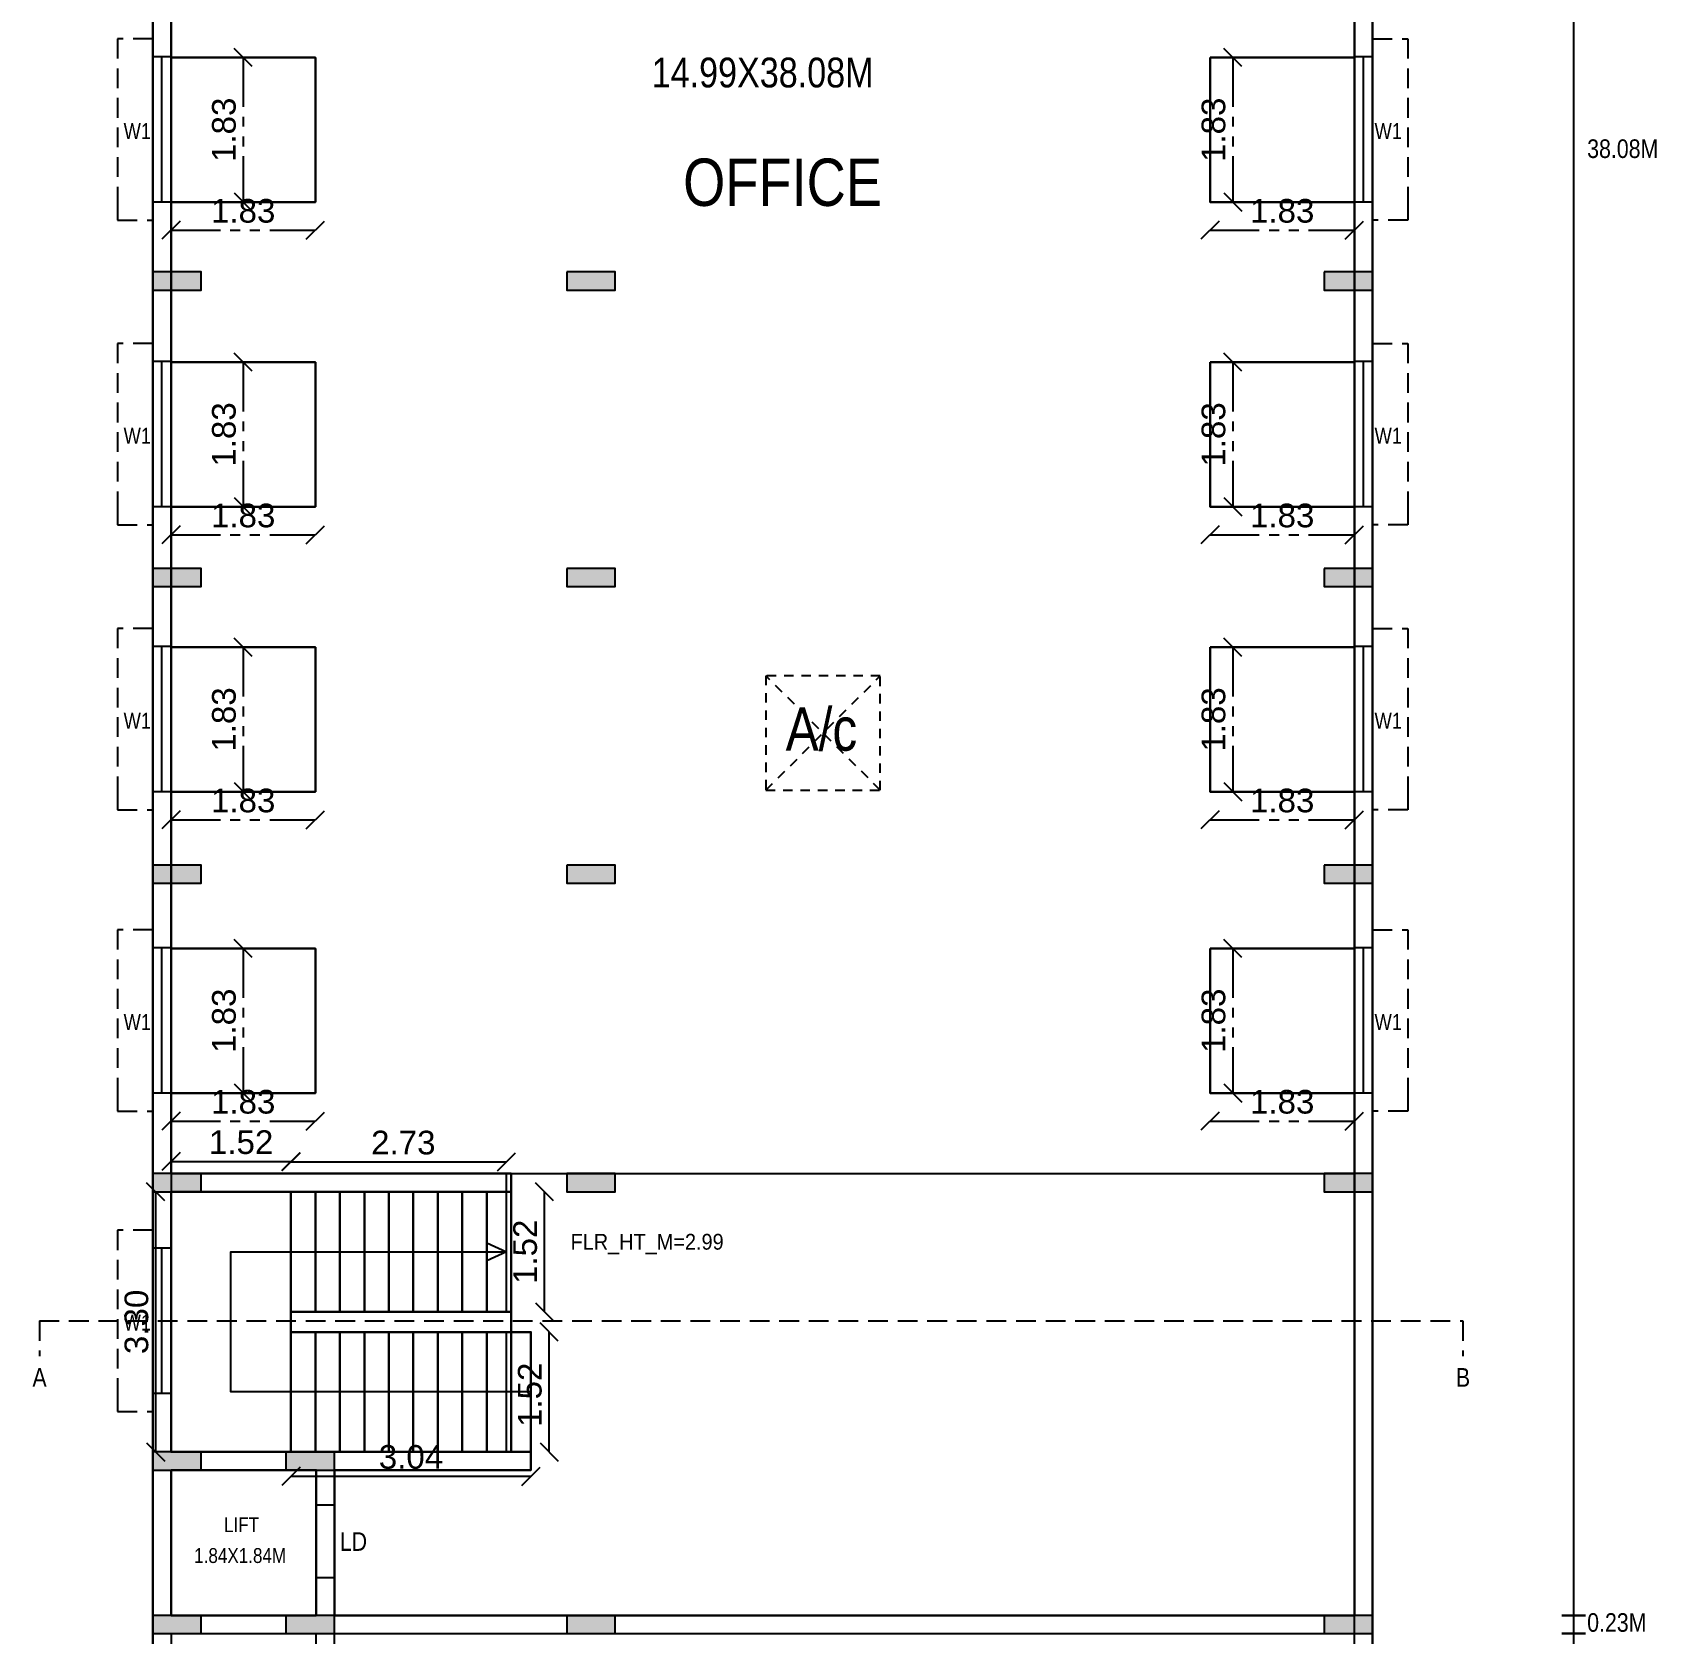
# Model space of a CAD drawing. Header units: metres. Extents: x 0 to 246, y -13 to 116.
# Drawn here: x 65.65 to 86.23, y 50.86 to 71.14 of the extents above; entities that cross this region are included whole.
import ezdxf

# ---------------------------------------------------------------- set-up
doc = ezdxf.new("R2010")
doc.units = ezdxf.units.M
doc.header["$MEASUREMENT"] = 0
for name, pattern in [('ACAD_ISO02W100', [15, 12, -3]), ('HIDDEN', [0.375, 0.25, -0.125]), ('HIDDENX2', [0.75, 0.5, -0.25]), ('PHANTOM2', [1.25, 0.625, -0.125, 0.125, -0.125, 0.125, -0.125])]:
    doc.linetypes.add(name, pattern=pattern)
for name, color, linetype in [('A-Glaz', 92, 'Continuous'), ('BLK_1_FLR_1_CARPET_AREA', 10, 'Continuous'), ('wall', 2, 'Continuous'), ('win', 5, 'Continuous')]:
    doc.layers.add(name, color=color, linetype=linetype)
for name, color, linetype, lineweight in [('BLK_1_FLR_1_BLT_UP_AREA', 4, 'Continuous', 30), ('BLK_1_FLR_1_DA_LIFT_1', 4, 'Continuous', 30), ('BLK_1_FLR_1_ROOM_1_LIGHT_VENTILATION_1', 7, 'Continuous', 30), ('BLK_1_FLR_1_STAIR_1', 4, 'Continuous', 30), ('BLK_1_FLR_1_STAIR_1_FLIGHT_1', 4, 'Continuous', 30), ('BLK_1_FLR_1_STAIR_1_FLIGHT_2', 4, 'Continuous', 30), ('BLK_1_FLR_1_STAIR_1_LANDING_1', 4, 'Continuous', 30), ('text', 7, 'Continuous', 25)]:
    doc.layers.add(name, color=color, linetype=linetype, lineweight=lineweight)
doc.styles.add('ARIAL', font='arial.ttf')
doc.styles.add('ATT', font='swissck.ttf', dxfattribs={"height": 12})
doc.styles.add('STYLE1', font='swissck.ttf', dxfattribs={"width": 1.1, "height": 0.45})
doc.styles.add('STYLE3', font='swissck.ttf', dxfattribs={"height": 0.5})
doc.dimstyles.new('OPEN SPACE', dxfattribs={"dimtxt": 0.3, "dimasz": 0.23, "dimexe": 0.1875, "dimexo": 0.0625, "dimgap": 0.09, "dimtad": 3, "dimzin": 0, "dimdsep": 46, "dimtxsty": 'ARIAL', "dimblk": 'OBLIQUE', "dimcen": 0.09, "dimse1": 1, "dimse2": 1, "dimclrd": 6, "dimclre": 6, "dimclrt": 7, "dimadec": 0, "dimazin": 0, "dimtfac": 0.5, "dimtix": 1, "dimtmove": 0, "dimatfit": 3, "dimfxl": 0, "dimtolj": 1, "dimtzin": 0, "dimarcsym": 0})

# ---------------------------------------------------------------- blocks, each defined once
blk = doc.blocks.new('_Oblique')
at = {"color": 0, "linetype": 'ByBlock', "lineweight": -2}
blk.add_line((-0.5, -0.5), (0.5, 0.5), dxfattribs=at)
blk = doc.blocks.new('*D185')
at = {"layer": 'BLK_1_FLR_1_STAIR_1_FLIGHT_2', "color": 1, "lineweight": -2}
blk.add_line((68.929, 56.834), (71.659, 56.834), dxfattribs=at)
at = {"layer": 'DEFPOINTS', "color": 0}
for p in [(71.659, 56.834), (68.929, 56.455), (71.659, 56.455)]:
    blk.add_point(p, dxfattribs=at)
at = {"layer": 'BLK_1_FLR_1_STAIR_1_FLIGHT_2', "color": 1, "lineweight": -2, "xscale": 0.23, "yscale": 0.23, "zscale": 0.23, "rotation": 180}
blk.add_blockref('_Oblique', (68.929, 56.834), dxfattribs=at)
at = {"layer": 'BLK_1_FLR_1_STAIR_1_FLIGHT_2', "color": 1, "lineweight": -2, "xscale": 0.23, "yscale": 0.23, "zscale": 0.23}
blk.add_blockref('_Oblique', (71.659, 56.834), dxfattribs=at)
at = {"layer": 'BLK_1_FLR_1_STAIR_1_FLIGHT_2', "color": 1, "insert": (70.352, 57.077), "char_height": 0.3, "attachment_point": 5, "style": 'ARIAL'}
blk.add_mtext('\\A1;2.73', dxfattribs=at)
blk = doc.blocks.new('*D186')
at = {"layer": 'BLK_1_FLR_1_STAIR_1_FLIGHT_1', "color": 2, "lineweight": -2}
blk.add_line((72.199, 53.159), (72.199, 54.679), dxfattribs=at)
at = {"layer": 'DEFPOINTS', "color": 0}
for p in [(71.969, 54.679), (72.199, 54.679), (71.969, 53.159)]:
    blk.add_point(p, dxfattribs=at)
at = {"layer": 'BLK_1_FLR_1_STAIR_1_FLIGHT_1', "color": 2, "lineweight": -2, "xscale": 0.23, "yscale": 0.23, "zscale": 0.23}
for p, rotation in [((72.199, 54.679), 90), ((72.199, 53.159), 270)]:
    blk.add_blockref('_Oblique', p, dxfattribs=dict(at, rotation=rotation))
at = {"layer": 'BLK_1_FLR_1_STAIR_1_FLIGHT_1', "color": 2, "insert": (71.956, 53.883), "char_height": 0.3, "attachment_point": 5, "rotation": 90, "style": 'ARIAL'}
blk.add_mtext('\\A1;1.52', dxfattribs=at)
blk = doc.blocks.new('*D187')
at = {"layer": 'BLK_1_FLR_1_STAIR_1_FLIGHT_1', "color": 1, "lineweight": -2}
blk.add_line((71.969, 52.85), (68.929, 52.85), dxfattribs=at)
at = {"layer": 'DEFPOINTS', "color": 0}
for p in [(71.969, 53.159), (68.929, 53.079), (68.929, 52.85)]:
    blk.add_point(p, dxfattribs=at)
at = {"layer": 'BLK_1_FLR_1_STAIR_1_FLIGHT_1', "color": 1, "lineweight": -2, "xscale": 0.23, "yscale": 0.23, "zscale": 0.23, "rotation": 180}
blk.add_blockref('_Oblique', (68.929, 52.85), dxfattribs=at)
at = {"layer": 'BLK_1_FLR_1_STAIR_1_FLIGHT_1', "color": 1, "lineweight": -2, "xscale": 0.23, "yscale": 0.23, "zscale": 0.23}
blk.add_blockref('_Oblique', (71.969, 52.85), dxfattribs=at)
at = {"layer": 'BLK_1_FLR_1_STAIR_1_FLIGHT_1', "color": 1, "insert": (70.449, 53.094), "char_height": 0.3, "attachment_point": 5, "style": 'ARIAL'}
blk.add_mtext('\\A1;3.04', dxfattribs=at)
blk = doc.blocks.new('*D188')
at = {"layer": 'BLK_1_FLR_1_STAIR_1_LANDING_1', "color": 1, "lineweight": -2}
blk.add_line((67.215, 53.159), (67.215, 56.455), dxfattribs=at)
at = {"layer": 'DEFPOINTS', "color": 0}
for p in [(67.215, 56.455), (67.409, 56.455), (67.409, 53.159)]:
    blk.add_point(p, dxfattribs=at)
at = {"layer": 'BLK_1_FLR_1_STAIR_1_LANDING_1', "color": 1, "lineweight": -2, "xscale": 0.23, "yscale": 0.23, "zscale": 0.23}
for p, rotation in [((67.215, 56.455), 90), ((67.215, 53.159), 270)]:
    blk.add_blockref('_Oblique', p, dxfattribs=dict(at, rotation=rotation))
at = {"layer": 'BLK_1_FLR_1_STAIR_1_LANDING_1', "color": 1, "insert": (66.972, 54.807), "char_height": 0.3, "attachment_point": 5, "rotation": 90, "style": 'ARIAL'}
blk.add_mtext('\\A1;3.30', dxfattribs=at)
blk = doc.blocks.new('*D189')
at = {"layer": 'BLK_1_FLR_1_STAIR_1_LANDING_1', "color": 2, "lineweight": -2}
blk.add_line((67.409, 56.839), (68.929, 56.839), dxfattribs=at)
at = {"layer": 'DEFPOINTS', "color": 0}
for p in [(68.929, 56.839), (67.409, 56.455), (68.929, 56.455)]:
    blk.add_point(p, dxfattribs=at)
at = {"layer": 'BLK_1_FLR_1_STAIR_1_LANDING_1', "color": 2, "lineweight": -2, "xscale": 0.23, "yscale": 0.23, "zscale": 0.23, "rotation": 180}
blk.add_blockref('_Oblique', (67.409, 56.839), dxfattribs=at)
at = {"layer": 'BLK_1_FLR_1_STAIR_1_LANDING_1', "color": 2, "lineweight": -2, "xscale": 0.23, "yscale": 0.23, "zscale": 0.23}
blk.add_blockref('_Oblique', (68.929, 56.839), dxfattribs=at)
at = {"layer": 'BLK_1_FLR_1_STAIR_1_LANDING_1', "color": 2, "insert": (68.297, 57.082), "char_height": 0.3, "attachment_point": 5, "style": 'ARIAL'}
blk.add_mtext('\\A1;1.52', dxfattribs=at)
blk = doc.blocks.new('*D190')
at = {"layer": 'BLK_1_FLR_1_STAIR_1_FLIGHT_2', "color": 2, "lineweight": -2}
blk.add_line((72.14, 54.935), (72.14, 56.455), dxfattribs=at)
at = {"layer": 'DEFPOINTS', "color": 0}
for p in [(71.659, 56.455), (72.14, 56.455), (71.659, 54.935)]:
    blk.add_point(p, dxfattribs=at)
at = {"layer": 'BLK_1_FLR_1_STAIR_1_FLIGHT_2', "color": 2, "lineweight": -2, "xscale": 0.23, "yscale": 0.23, "zscale": 0.23}
for p, rotation in [((72.14, 56.455), 90), ((72.14, 54.935), 270)]:
    blk.add_blockref('_Oblique', p, dxfattribs=dict(at, rotation=rotation))
at = {"layer": 'BLK_1_FLR_1_STAIR_1_FLIGHT_2', "color": 2, "insert": (71.897, 55.695), "char_height": 0.3, "attachment_point": 5, "rotation": 90, "style": 'ARIAL'}
blk.add_mtext('\\A1;1.52', dxfattribs=at)
blk = doc.blocks.new('*D197')
at = {"layer": 'BLK_1_FLR_1_ROOM_1_LIGHT_VENTILATION_1', "color": 7, "linetype": 'PHANTOM2', "lineweight": -2}
blk.add_line((80.862, 70.825), (80.862, 68.995), dxfattribs=at)
at = {"layer": 'DEFPOINTS', "color": 0}
for p in [(80.723, 70.825), (80.723, 68.995), (80.862, 68.995)]:
    blk.add_point(p, dxfattribs=at)
at = {"layer": 'BLK_1_FLR_1_ROOM_1_LIGHT_VENTILATION_1', "color": 7, "lineweight": -2, "xscale": 0.23, "yscale": 0.23, "zscale": 0.23}
for p, rotation in [((80.862, 70.825), 90), ((80.862, 68.995), 270)]:
    blk.add_blockref('_Oblique', p, dxfattribs=dict(at, rotation=rotation))
at = {"layer": 'BLK_1_FLR_1_ROOM_1_LIGHT_VENTILATION_1', "color": 7, "lineweight": 30, "insert": (80.618, 69.91), "char_height": 0.3, "attachment_point": 5, "rotation": 90, "style": 'ARIAL'}
blk.add_mtext('\\A1;1.83', dxfattribs=at)
blk = doc.blocks.new('*D247')
at = {"layer": 'BLK_1_FLR_1_ROOM_1_LIGHT_VENTILATION_1', "color": 7, "linetype": 'PHANTOM2', "lineweight": -2}
blk.add_line((80.572, 68.639), (82.401, 68.639), dxfattribs=at)
at = {"layer": 'DEFPOINTS', "color": 0}
for p in [(80.572, 68.995), (82.401, 68.995), (82.401, 68.639)]:
    blk.add_point(p, dxfattribs=at)
at = {"layer": 'BLK_1_FLR_1_ROOM_1_LIGHT_VENTILATION_1', "color": 7, "lineweight": -2, "xscale": 0.23, "yscale": 0.23, "zscale": 0.23, "rotation": 180}
blk.add_blockref('_Oblique', (80.572, 68.639), dxfattribs=at)
at = {"layer": 'BLK_1_FLR_1_ROOM_1_LIGHT_VENTILATION_1', "color": 7, "lineweight": -2, "xscale": 0.23, "yscale": 0.23, "zscale": 0.23}
blk.add_blockref('_Oblique', (82.401, 68.639), dxfattribs=at)
at = {"layer": 'BLK_1_FLR_1_ROOM_1_LIGHT_VENTILATION_1', "color": 7, "lineweight": 30, "insert": (81.487, 68.882), "char_height": 0.3, "attachment_point": 5, "style": 'ARIAL'}
blk.add_mtext('\\A1;1.83', dxfattribs=at)
blk = doc.blocks.new('*D198')
at = {"layer": 'BLK_1_FLR_1_ROOM_1_LIGHT_VENTILATION_1', "color": 7, "linetype": 'PHANTOM2', "lineweight": -2}
blk.add_line((80.862, 66.965), (80.862, 65.135), dxfattribs=at)
at = {"layer": 'DEFPOINTS', "color": 0}
for p in [(80.723, 66.965), (80.723, 65.135), (80.862, 65.135)]:
    blk.add_point(p, dxfattribs=at)
at = {"layer": 'BLK_1_FLR_1_ROOM_1_LIGHT_VENTILATION_1', "color": 7, "lineweight": -2, "xscale": 0.23, "yscale": 0.23, "zscale": 0.23}
for p, rotation in [((80.862, 66.965), 90), ((80.862, 65.135), 270)]:
    blk.add_blockref('_Oblique', p, dxfattribs=dict(at, rotation=rotation))
at = {"layer": 'BLK_1_FLR_1_ROOM_1_LIGHT_VENTILATION_1', "color": 7, "lineweight": 30, "insert": (80.618, 66.05), "char_height": 0.3, "attachment_point": 5, "rotation": 90, "style": 'ARIAL'}
blk.add_mtext('\\A1;1.83', dxfattribs=at)
blk = doc.blocks.new('*D248')
at = {"layer": 'BLK_1_FLR_1_ROOM_1_LIGHT_VENTILATION_1', "color": 7, "linetype": 'PHANTOM2', "lineweight": -2}
blk.add_line((80.572, 64.779), (82.401, 64.779), dxfattribs=at)
at = {"layer": 'DEFPOINTS', "color": 0}
for p in [(80.572, 65.135), (82.401, 65.135), (82.401, 64.779)]:
    blk.add_point(p, dxfattribs=at)
at = {"layer": 'BLK_1_FLR_1_ROOM_1_LIGHT_VENTILATION_1', "color": 7, "lineweight": -2, "xscale": 0.23, "yscale": 0.23, "zscale": 0.23, "rotation": 180}
blk.add_blockref('_Oblique', (80.572, 64.779), dxfattribs=at)
at = {"layer": 'BLK_1_FLR_1_ROOM_1_LIGHT_VENTILATION_1', "color": 7, "lineweight": -2, "xscale": 0.23, "yscale": 0.23, "zscale": 0.23}
blk.add_blockref('_Oblique', (82.401, 64.779), dxfattribs=at)
at = {"layer": 'BLK_1_FLR_1_ROOM_1_LIGHT_VENTILATION_1', "color": 7, "lineweight": 30, "insert": (81.487, 65.022), "char_height": 0.3, "attachment_point": 5, "style": 'ARIAL'}
blk.add_mtext('\\A1;1.83', dxfattribs=at)
blk = doc.blocks.new('*D199')
at = {"layer": 'BLK_1_FLR_1_ROOM_1_LIGHT_VENTILATION_1', "color": 7, "linetype": 'PHANTOM2', "lineweight": -2}
blk.add_line((80.862, 63.354), (80.862, 61.524), dxfattribs=at)
at = {"layer": 'DEFPOINTS', "color": 0}
for p in [(80.723, 63.354), (80.723, 61.524), (80.862, 61.524)]:
    blk.add_point(p, dxfattribs=at)
at = {"layer": 'BLK_1_FLR_1_ROOM_1_LIGHT_VENTILATION_1', "color": 7, "lineweight": -2, "xscale": 0.23, "yscale": 0.23, "zscale": 0.23}
for p, rotation in [((80.862, 63.354), 90), ((80.862, 61.524), 270)]:
    blk.add_blockref('_Oblique', p, dxfattribs=dict(at, rotation=rotation))
at = {"layer": 'BLK_1_FLR_1_ROOM_1_LIGHT_VENTILATION_1', "color": 7, "lineweight": 30, "insert": (80.618, 62.439), "char_height": 0.3, "attachment_point": 5, "rotation": 90, "style": 'ARIAL'}
blk.add_mtext('\\A1;1.83', dxfattribs=at)
blk = doc.blocks.new('*D249')
at = {"layer": 'BLK_1_FLR_1_ROOM_1_LIGHT_VENTILATION_1', "color": 7, "linetype": 'PHANTOM2', "lineweight": -2}
blk.add_line((80.572, 61.168), (82.401, 61.168), dxfattribs=at)
at = {"layer": 'DEFPOINTS', "color": 0}
for p in [(80.572, 61.524), (82.401, 61.524), (82.401, 61.168)]:
    blk.add_point(p, dxfattribs=at)
at = {"layer": 'BLK_1_FLR_1_ROOM_1_LIGHT_VENTILATION_1', "color": 7, "lineweight": -2, "xscale": 0.23, "yscale": 0.23, "zscale": 0.23, "rotation": 180}
blk.add_blockref('_Oblique', (80.572, 61.168), dxfattribs=at)
at = {"layer": 'BLK_1_FLR_1_ROOM_1_LIGHT_VENTILATION_1', "color": 7, "lineweight": -2, "xscale": 0.23, "yscale": 0.23, "zscale": 0.23}
blk.add_blockref('_Oblique', (82.401, 61.168), dxfattribs=at)
at = {"layer": 'BLK_1_FLR_1_ROOM_1_LIGHT_VENTILATION_1', "color": 7, "lineweight": 30, "insert": (81.487, 61.411), "char_height": 0.3, "attachment_point": 5, "style": 'ARIAL'}
blk.add_mtext('\\A1;1.83', dxfattribs=at)
blk = doc.blocks.new('*D200')
at = {"layer": 'BLK_1_FLR_1_ROOM_1_LIGHT_VENTILATION_1', "color": 7, "linetype": 'PHANTOM2', "lineweight": -2}
blk.add_line((80.862, 59.537), (80.862, 57.707), dxfattribs=at)
at = {"layer": 'DEFPOINTS', "color": 0}
for p in [(80.723, 59.537), (80.723, 57.707), (80.862, 57.707)]:
    blk.add_point(p, dxfattribs=at)
at = {"layer": 'BLK_1_FLR_1_ROOM_1_LIGHT_VENTILATION_1', "color": 7, "lineweight": -2, "xscale": 0.23, "yscale": 0.23, "zscale": 0.23}
for p, rotation in [((80.862, 59.537), 90), ((80.862, 57.707), 270)]:
    blk.add_blockref('_Oblique', p, dxfattribs=dict(at, rotation=rotation))
at = {"layer": 'BLK_1_FLR_1_ROOM_1_LIGHT_VENTILATION_1', "color": 7, "lineweight": 30, "insert": (80.618, 58.622), "char_height": 0.3, "attachment_point": 5, "rotation": 90, "style": 'ARIAL'}
blk.add_mtext('\\A1;1.83', dxfattribs=at)
blk = doc.blocks.new('*D250')
at = {"layer": 'BLK_1_FLR_1_ROOM_1_LIGHT_VENTILATION_1', "color": 7, "linetype": 'PHANTOM2', "lineweight": -2}
blk.add_line((80.572, 57.351), (82.401, 57.351), dxfattribs=at)
at = {"layer": 'DEFPOINTS', "color": 0}
for p in [(80.572, 57.707), (82.401, 57.707), (82.401, 57.351)]:
    blk.add_point(p, dxfattribs=at)
at = {"layer": 'BLK_1_FLR_1_ROOM_1_LIGHT_VENTILATION_1', "color": 7, "lineweight": -2, "xscale": 0.23, "yscale": 0.23, "zscale": 0.23, "rotation": 180}
blk.add_blockref('_Oblique', (80.572, 57.351), dxfattribs=at)
at = {"layer": 'BLK_1_FLR_1_ROOM_1_LIGHT_VENTILATION_1', "color": 7, "lineweight": -2, "xscale": 0.23, "yscale": 0.23, "zscale": 0.23}
blk.add_blockref('_Oblique', (82.401, 57.351), dxfattribs=at)
at = {"layer": 'BLK_1_FLR_1_ROOM_1_LIGHT_VENTILATION_1', "color": 7, "lineweight": 30, "insert": (81.487, 57.594), "char_height": 0.3, "attachment_point": 5, "style": 'ARIAL'}
blk.add_mtext('\\A1;1.83', dxfattribs=at)
blk = doc.blocks.new('*D206')
at = {"layer": 'BLK_1_FLR_1_ROOM_1_LIGHT_VENTILATION_1', "color": 7, "linetype": 'PHANTOM2', "lineweight": -2}
blk.add_line((68.323, 70.825), (68.323, 68.995), dxfattribs=at)
at = {"layer": 'DEFPOINTS', "color": 0}
for p in [(68.184, 70.825), (68.184, 68.995), (68.323, 68.995)]:
    blk.add_point(p, dxfattribs=at)
at = {"layer": 'BLK_1_FLR_1_ROOM_1_LIGHT_VENTILATION_1', "color": 7, "lineweight": -2, "xscale": 0.23, "yscale": 0.23, "zscale": 0.23}
for p, rotation in [((68.323, 70.825), 90), ((68.323, 68.995), 270)]:
    blk.add_blockref('_Oblique', p, dxfattribs=dict(at, rotation=rotation))
at = {"layer": 'BLK_1_FLR_1_ROOM_1_LIGHT_VENTILATION_1', "color": 7, "lineweight": 30, "insert": (68.08, 69.91), "char_height": 0.3, "attachment_point": 5, "rotation": 90, "style": 'ARIAL'}
blk.add_mtext('\\A1;1.83', dxfattribs=at)
blk = doc.blocks.new('*D256')
at = {"layer": 'BLK_1_FLR_1_ROOM_1_LIGHT_VENTILATION_1', "color": 7, "linetype": 'PHANTOM2', "lineweight": -2}
blk.add_line((67.409, 68.639), (69.237, 68.639), dxfattribs=at)
at = {"layer": 'DEFPOINTS', "color": 0}
for p in [(67.409, 68.995), (69.237, 68.995), (69.237, 68.639)]:
    blk.add_point(p, dxfattribs=at)
at = {"layer": 'BLK_1_FLR_1_ROOM_1_LIGHT_VENTILATION_1', "color": 7, "lineweight": -2, "xscale": 0.23, "yscale": 0.23, "zscale": 0.23, "rotation": 180}
blk.add_blockref('_Oblique', (67.409, 68.639), dxfattribs=at)
at = {"layer": 'BLK_1_FLR_1_ROOM_1_LIGHT_VENTILATION_1', "color": 7, "lineweight": -2, "xscale": 0.23, "yscale": 0.23, "zscale": 0.23}
blk.add_blockref('_Oblique', (69.237, 68.639), dxfattribs=at)
at = {"layer": 'BLK_1_FLR_1_ROOM_1_LIGHT_VENTILATION_1', "color": 7, "lineweight": 30, "insert": (68.323, 68.882), "char_height": 0.3, "attachment_point": 5, "style": 'ARIAL'}
blk.add_mtext('\\A1;1.83', dxfattribs=at)
blk = doc.blocks.new('*D140')
at = {"layer": 'BLK_1_FLR_1_ROOM_1_LIGHT_VENTILATION_1', "color": 7, "linetype": 'PHANTOM2', "lineweight": -2}
blk.add_line((68.323, 66.965), (68.323, 65.135), dxfattribs=at)
at = {"layer": 'DEFPOINTS', "color": 0}
for p in [(68.184, 66.965), (68.184, 65.135), (68.323, 65.135)]:
    blk.add_point(p, dxfattribs=at)
at = {"layer": 'BLK_1_FLR_1_ROOM_1_LIGHT_VENTILATION_1', "color": 7, "lineweight": -2, "xscale": 0.23, "yscale": 0.23, "zscale": 0.23}
for p, rotation in [((68.323, 66.965), 90), ((68.323, 65.135), 270)]:
    blk.add_blockref('_Oblique', p, dxfattribs=dict(at, rotation=rotation))
at = {"layer": 'BLK_1_FLR_1_ROOM_1_LIGHT_VENTILATION_1', "color": 7, "lineweight": 30, "insert": (68.08, 66.05), "char_height": 0.3, "attachment_point": 5, "rotation": 90, "style": 'ARIAL'}
blk.add_mtext('\\A1;1.83', dxfattribs=at)
blk = doc.blocks.new('*D207')
at = {"layer": 'BLK_1_FLR_1_ROOM_1_LIGHT_VENTILATION_1', "color": 7, "linetype": 'PHANTOM2', "lineweight": -2}
blk.add_line((67.409, 64.779), (69.237, 64.779), dxfattribs=at)
at = {"layer": 'DEFPOINTS', "color": 0}
for p in [(67.409, 65.135), (69.237, 65.135), (69.237, 64.779)]:
    blk.add_point(p, dxfattribs=at)
at = {"layer": 'BLK_1_FLR_1_ROOM_1_LIGHT_VENTILATION_1', "color": 7, "lineweight": -2, "xscale": 0.23, "yscale": 0.23, "zscale": 0.23, "rotation": 180}
blk.add_blockref('_Oblique', (67.409, 64.779), dxfattribs=at)
at = {"layer": 'BLK_1_FLR_1_ROOM_1_LIGHT_VENTILATION_1', "color": 7, "lineweight": -2, "xscale": 0.23, "yscale": 0.23, "zscale": 0.23}
blk.add_blockref('_Oblique', (69.237, 64.779), dxfattribs=at)
at = {"layer": 'BLK_1_FLR_1_ROOM_1_LIGHT_VENTILATION_1', "color": 7, "lineweight": 30, "insert": (68.323, 65.022), "char_height": 0.3, "attachment_point": 5, "style": 'ARIAL'}
blk.add_mtext('\\A1;1.83', dxfattribs=at)
blk = doc.blocks.new('*D141')
at = {"layer": 'BLK_1_FLR_1_ROOM_1_LIGHT_VENTILATION_1', "color": 7, "linetype": 'PHANTOM2', "lineweight": -2}
blk.add_line((68.323, 63.354), (68.323, 61.524), dxfattribs=at)
at = {"layer": 'DEFPOINTS', "color": 0}
for p in [(68.184, 63.354), (68.184, 61.524), (68.323, 61.524)]:
    blk.add_point(p, dxfattribs=at)
at = {"layer": 'BLK_1_FLR_1_ROOM_1_LIGHT_VENTILATION_1', "color": 7, "lineweight": -2, "xscale": 0.23, "yscale": 0.23, "zscale": 0.23}
for p, rotation in [((68.323, 63.354), 90), ((68.323, 61.524), 270)]:
    blk.add_blockref('_Oblique', p, dxfattribs=dict(at, rotation=rotation))
at = {"layer": 'BLK_1_FLR_1_ROOM_1_LIGHT_VENTILATION_1', "color": 7, "lineweight": 30, "insert": (68.08, 62.439), "char_height": 0.3, "attachment_point": 5, "rotation": 90, "style": 'ARIAL'}
blk.add_mtext('\\A1;1.83', dxfattribs=at)
blk = doc.blocks.new('*D208')
at = {"layer": 'BLK_1_FLR_1_ROOM_1_LIGHT_VENTILATION_1', "color": 7, "linetype": 'PHANTOM2', "lineweight": -2}
blk.add_line((67.409, 61.168), (69.237, 61.168), dxfattribs=at)
at = {"layer": 'DEFPOINTS', "color": 0}
for p in [(67.409, 61.524), (69.237, 61.524), (69.237, 61.168)]:
    blk.add_point(p, dxfattribs=at)
at = {"layer": 'BLK_1_FLR_1_ROOM_1_LIGHT_VENTILATION_1', "color": 7, "lineweight": -2, "xscale": 0.23, "yscale": 0.23, "zscale": 0.23, "rotation": 180}
blk.add_blockref('_Oblique', (67.409, 61.168), dxfattribs=at)
at = {"layer": 'BLK_1_FLR_1_ROOM_1_LIGHT_VENTILATION_1', "color": 7, "lineweight": -2, "xscale": 0.23, "yscale": 0.23, "zscale": 0.23}
blk.add_blockref('_Oblique', (69.237, 61.168), dxfattribs=at)
at = {"layer": 'BLK_1_FLR_1_ROOM_1_LIGHT_VENTILATION_1', "color": 7, "lineweight": 30, "insert": (68.323, 61.411), "char_height": 0.3, "attachment_point": 5, "style": 'ARIAL'}
blk.add_mtext('\\A1;1.83', dxfattribs=at)
blk = doc.blocks.new('*D142')
at = {"layer": 'BLK_1_FLR_1_ROOM_1_LIGHT_VENTILATION_1', "color": 7, "linetype": 'PHANTOM2', "lineweight": -2}
blk.add_line((68.323, 59.537), (68.323, 57.707), dxfattribs=at)
at = {"layer": 'DEFPOINTS', "color": 0}
for p in [(68.184, 59.537), (68.184, 57.707), (68.323, 57.707)]:
    blk.add_point(p, dxfattribs=at)
at = {"layer": 'BLK_1_FLR_1_ROOM_1_LIGHT_VENTILATION_1', "color": 7, "lineweight": -2, "xscale": 0.23, "yscale": 0.23, "zscale": 0.23}
for p, rotation in [((68.323, 59.537), 90), ((68.323, 57.707), 270)]:
    blk.add_blockref('_Oblique', p, dxfattribs=dict(at, rotation=rotation))
at = {"layer": 'BLK_1_FLR_1_ROOM_1_LIGHT_VENTILATION_1', "color": 7, "lineweight": 30, "insert": (68.08, 58.622), "char_height": 0.3, "attachment_point": 5, "rotation": 90, "style": 'ARIAL'}
blk.add_mtext('\\A1;1.83', dxfattribs=at)
blk = doc.blocks.new('*D209')
at = {"layer": 'BLK_1_FLR_1_ROOM_1_LIGHT_VENTILATION_1', "color": 7, "linetype": 'PHANTOM2', "lineweight": -2}
blk.add_line((67.409, 57.351), (69.237, 57.351), dxfattribs=at)
at = {"layer": 'DEFPOINTS', "color": 0}
for p in [(67.409, 57.707), (69.237, 57.707), (69.237, 57.351)]:
    blk.add_point(p, dxfattribs=at)
at = {"layer": 'BLK_1_FLR_1_ROOM_1_LIGHT_VENTILATION_1', "color": 7, "lineweight": -2, "xscale": 0.23, "yscale": 0.23, "zscale": 0.23, "rotation": 180}
blk.add_blockref('_Oblique', (67.409, 57.351), dxfattribs=at)
at = {"layer": 'BLK_1_FLR_1_ROOM_1_LIGHT_VENTILATION_1', "color": 7, "lineweight": -2, "xscale": 0.23, "yscale": 0.23, "zscale": 0.23}
blk.add_blockref('_Oblique', (69.237, 57.351), dxfattribs=at)
at = {"layer": 'BLK_1_FLR_1_ROOM_1_LIGHT_VENTILATION_1', "color": 7, "lineweight": 30, "insert": (68.323, 57.594), "char_height": 0.3, "attachment_point": 5, "style": 'ARIAL'}
blk.add_mtext('\\A1;1.83', dxfattribs=at)

msp = doc.modelspace()

# ---------------------------------------------------------------- hatches: boundary and pattern name
for points in [[(67.17869, 68.10876), (67.17869, 67.87876), (67.79203, 67.87876), (67.79203, 68.10876)], [(72.42166, 68.10876), (72.42166, 67.87876), (73.035, 67.87876), (73.035, 68.10876)], [(82.01796, 68.10876), (82.01796, 67.87876), (82.6313, 67.87876), (82.6313, 68.10876)], [(67.17869, 64.35209), (67.17869, 64.12209), (67.79203, 64.12209), (67.79203, 64.35209)], [(72.42166, 64.35209), (72.42166, 64.12209), (73.035, 64.12209), (73.035, 64.35209)], [(82.01796, 64.35209), (82.01796, 64.12209), (82.6313, 64.12209), (82.6313, 64.35209)], [(67.17869, 60.59542), (67.17869, 60.36542), (67.79203, 60.36542), (67.79203, 60.59542)], [(72.42166, 60.59542), (72.42166, 60.36542), (73.035, 60.36542), (73.035, 60.59542)], [(82.01796, 60.59542), (82.01796, 60.36542), (82.6313, 60.36542), (82.6313, 60.59542)], [(67.17869, 56.68542), (67.17869, 56.45542), (67.79203, 56.45542), (67.79203, 56.68542)], [(72.42166, 56.68542), (72.42166, 56.45542), (73.035, 56.45542), (73.035, 56.68542)], [(82.01796, 56.68542), (82.01796, 56.45542), (82.6313, 56.45542), (82.6313, 56.68542)], [(67.17869, 53.15876), (67.17869, 52.92876), (67.79203, 52.92876), (67.79203, 53.15876)], [(68.86536, 53.15876), (68.86536, 52.92876), (69.47869, 52.92876), (69.47869, 53.15876)], [(67.17869, 51.08876), (67.17869, 50.85876), (67.79203, 50.85876), (67.79203, 51.08876)], [(68.86536, 51.08876), (68.86536, 50.85876), (69.47869, 50.85876), (69.47869, 51.08876)], [(72.42166, 51.08876), (72.42166, 50.85876), (73.035, 50.85876), (73.035, 51.08876)], [(82.01796, 51.08876), (82.01796, 50.85876), (82.6313, 50.85876), (82.6313, 51.08876)]]:
    msp.add_hatch(color=145).paths.add_polyline_path(points)

# ---------------------------------------------------------------- linework, layer by layer
for p, q in [((85.17839, 89.40062), (85.17839, 25.42522)), ((67.40869, 56.68542), (71.65869, 56.68542)), ((71.65869, 56.45542), (71.65869, 56.68542)), ((67.40869, 56.45542), (71.65869, 56.45542)), ((67.40869, 53.15876), (71.96869, 53.15876)), ((71.96869, 53.15876), (71.96869, 52.92876)), ((67.40869, 52.92876), (69.24869, 52.92876)), ((69.24869, 52.48366), (69.24869, 52.92876)), ((69.47869, 52.92876), (71.96869, 52.92876)), ((69.47869, 52.48366), (69.47869, 52.92876)), ((69.24869, 51.08876), (69.24869, 51.56366)), ((69.47869, 51.08876), (69.47869, 51.56366)), ((67.40869, 51.08876), (69.24869, 51.08876)), ((69.47869, 51.08876), (82.4013, 51.08876)), ((67.40869, 50.85876), (69.24869, 50.85876)), ((69.24869, 50.39876), (69.24869, 50.85876)), ((69.47869, 50.85876), (82.4013, 50.85876)), ((69.47869, 50.41366), (69.47869, 50.85876))]:
    msp.add_line(p, q)
at = {"linetype": 'ACAD_ISO02W100', "ltscale": 0.01}
for p, q in [((76.39556, 61.5422), (74.94444, 62.99332)), ((74.94444, 61.5422), (76.39556, 62.99332))]:
    msp.add_line(p, q, dxfattribs=at)
at = {"color": 22, "linetype": 'HIDDEN'}
for p, q in [((65.74056, 54.81896), (65.74056, 54.37316)), ((65.74056, 54.81896), (83.77531, 54.81896)), ((83.77531, 54.81896), (83.77531, 54.37316))]:
    msp.add_line(p, q, dxfattribs=at)
at = {"ltscale": 10}
for p, q in [((69.47869, 52.48366), (69.24869, 52.48366)), ((69.47869, 51.56366), (69.24869, 51.56366))]:
    msp.add_line(p, q, dxfattribs=at)
at = {"lineweight": 30}
for p, q in [((85.02849, 51.08876), (85.32829, 51.08876)), ((85.02849, 50.85876), (85.32829, 50.85876))]:
    msp.add_line(p, q, dxfattribs=at)
msp.add_lwpolyline([(67.40869, 56.68539), (82.4013, 56.68539), (82.4013, 89.17059), (67.40869, 89.17059)], close=True)
at = {"color": 145}
for points in [[(67.17869, 68.10876), (67.17869, 67.87876), (67.79203, 67.87876), (67.79203, 68.10876)], [(72.42166, 68.10876), (72.42166, 67.87876), (73.035, 67.87876), (73.035, 68.10876)], [(82.01796, 68.10876), (82.01796, 67.87876), (82.6313, 67.87876), (82.6313, 68.10876)], [(67.17869, 64.35209), (67.17869, 64.12209), (67.79203, 64.12209), (67.79203, 64.35209)], [(72.42166, 64.35209), (72.42166, 64.12209), (73.035, 64.12209), (73.035, 64.35209)], [(82.01796, 64.35209), (82.01796, 64.12209), (82.6313, 64.12209), (82.6313, 64.35209)], [(67.17869, 60.59542), (67.17869, 60.36542), (67.79203, 60.36542), (67.79203, 60.59542)], [(72.42166, 60.59542), (72.42166, 60.36542), (73.035, 60.36542), (73.035, 60.59542)], [(82.01796, 60.59542), (82.01796, 60.36542), (82.6313, 60.36542), (82.6313, 60.59542)], [(67.17869, 56.68542), (67.17869, 56.45542), (67.79203, 56.45542), (67.79203, 56.68542)], [(72.42166, 56.68542), (72.42166, 56.45542), (73.035, 56.45542), (73.035, 56.68542)], [(82.01796, 56.68542), (82.01796, 56.45542), (82.6313, 56.45542), (82.6313, 56.68542)], [(67.17869, 53.15876), (67.17869, 52.92876), (67.79203, 52.92876), (67.79203, 53.15876)], [(68.86536, 53.15876), (68.86536, 52.92876), (69.47869, 52.92876), (69.47869, 53.15876)], [(67.17869, 51.08876), (67.17869, 50.85876), (67.79203, 50.85876), (67.79203, 51.08876)], [(68.86536, 51.08876), (68.86536, 50.85876), (69.47869, 50.85876), (69.47869, 51.08876)], [(72.42166, 51.08876), (72.42166, 50.85876), (73.035, 50.85876), (73.035, 51.08876)], [(82.01796, 51.08876), (82.01796, 50.85876), (82.6313, 50.85876), (82.6313, 51.08876)]]:
    msp.add_lwpolyline(points, close=True, dxfattribs=at)
at = {"linetype": 'ACAD_ISO02W100', "ltscale": 0.01}
msp.add_lwpolyline([(74.94444, 61.5422), (76.39556, 61.5422), (76.39556, 62.99332), (74.94444, 62.99332)], close=True, dxfattribs=at)
at = {"layer": 'A-Glaz', "color": 92, "linetype": 'Continuous', "lineweight": -3, "ltscale": 10}
for p, q in [((67.29369, 68.99454), (67.29369, 70.83454)), ((82.5163, 68.99454), (82.5163, 70.83454)), ((67.29369, 65.13481), (67.29369, 66.97481)), ((82.5163, 65.13481), (82.5163, 66.97481)), ((67.29369, 61.5236), (67.29369, 63.3636)), ((82.5163, 61.5236), (82.5163, 63.3636)), ((67.29369, 57.70663), (67.29369, 59.54663)), ((82.5163, 57.70663), (82.5163, 59.54663)), ((67.29369, 53.89896), (67.29369, 55.73896))]:
    msp.add_line(p, q, dxfattribs=at)
at = {"layer": 'BLK_1_FLR_1_BLT_UP_AREA', "color": 18}
msp.add_lwpolyline([(67.17869, 89.40063), (82.6313, 89.40063), (82.6313, 25.42554), (73.03499, 20.64107), (67.17869, 20.64103)], close=True, dxfattribs=at)
at = {"layer": 'BLK_1_FLR_1_CARPET_AREA', "color": 15, "linetype": 'Continuous', "lineweight": 30}
msp.add_lwpolyline([(67.40869, 85.87392), (67.40869, 56.68539), (71.71869, 56.68539), (71.71869, 56.45542), (67.40869, 56.45542), (67.40869, 53.15876), (71.96869, 53.15876), (71.96869, 52.92872), (69.47869, 52.92872), (69.47869, 51.08872), (82.4013, 51.08872), (82.4013, 89.17059)], dxfattribs=at)
at = {"layer": 'BLK_1_FLR_1_DA_LIFT_1', "color": 30}
msp.add_lwpolyline([(67.40869, 52.92872), (69.24869, 52.92872), (69.24869, 51.08872), (67.40869, 51.08872)], close=True, dxfattribs=at)
at = {"layer": 'BLK_1_FLR_1_ROOM_1_LIGHT_VENTILATION_1', "color": 232, "lineweight": 30}
for points in [[(67.40869, 70.82451), (69.23749, 70.82451), (69.23749, 68.99451), (67.40869, 68.99451)], [(80.5725, 70.82451), (82.4013, 70.82451), (82.4013, 68.99451), (80.5725, 68.99451)], [(67.40869, 66.96478), (69.23749, 66.96478), (69.23749, 65.13478), (67.40869, 65.13478)], [(80.5725, 66.96478), (82.4013, 66.96478), (82.4013, 65.13478), (80.5725, 65.13478)], [(67.40869, 63.35356), (69.23749, 63.35356), (69.23749, 61.52356), (67.40869, 61.52356)], [(80.5725, 63.35356), (82.4013, 63.35356), (82.4013, 61.52356), (80.5725, 61.52356)], [(67.40869, 59.53659), (69.23749, 59.53659), (69.23749, 57.70659), (67.40869, 57.70659)], [(80.5725, 59.53659), (82.4013, 59.53659), (82.4013, 57.70659), (80.5725, 57.70659)]]:
    msp.add_lwpolyline(points, close=True, dxfattribs=at)
at = {"layer": 'BLK_1_FLR_1_STAIR_1', "color": 1}
msp.add_lwpolyline([(67.40869, 53.15876), (71.96869, 53.15876), (71.96869, 54.67876), (71.71869, 54.67876), (71.71869, 56.45542), (67.40869, 56.45542)], close=True, dxfattribs=at)
at = {"layer": 'BLK_1_FLR_1_STAIR_1_FLIGHT_1', "color": 7}
for p, q in [((69.23869, 53.15872), (69.23869, 54.67872)), ((69.54869, 53.15872), (69.54869, 54.67872)), ((69.85869, 53.15872), (69.85869, 54.67872)), ((70.16869, 53.15872), (70.16869, 54.67872)), ((70.47869, 53.15872), (70.47869, 54.67872)), ((70.78869, 53.15872), (70.78869, 54.67872)), ((71.09869, 53.15872), (71.09869, 54.67872)), ((71.40869, 53.15872), (71.40869, 54.67872)), ((71.71869, 53.15872), (71.71869, 54.67872))]:
    msp.add_line(p, q, dxfattribs=at)
msp.add_lwpolyline([(68.92869, 53.15872), (68.92869, 54.67872), (71.96869, 54.67872), (71.96869, 53.15872)], close=True, dxfattribs=at)
at = {"layer": 'BLK_1_FLR_1_STAIR_1_FLIGHT_2', "color": 7}
for p, q in [((68.92869, 53.15872), (68.92869, 56.45539)), ((69.23869, 54.93539), (69.23869, 56.45539)), ((69.54869, 54.93539), (69.54869, 56.45539)), ((69.85869, 54.93539), (69.85869, 56.45539)), ((70.16869, 54.93539), (70.16869, 56.45539)), ((70.47869, 54.93539), (70.47869, 56.45539)), ((70.78869, 54.93539), (70.78869, 56.45539)), ((71.09869, 54.93539), (71.09869, 56.45539)), ((71.40869, 54.93539), (71.40869, 56.45539)), ((71.71869, 54.93539), (71.71869, 56.45539))]:
    msp.add_line(p, q, dxfattribs=at)
msp.add_lwpolyline([(71.71869, 56.45539), (71.71869, 54.93539), (68.92869, 54.93539), (68.92869, 56.45539)], close=True, dxfattribs=at)
at = {"layer": 'BLK_1_FLR_1_STAIR_1_LANDING_1', "color": 7}
msp.add_lwpolyline([(68.92869, 53.15872), (68.92869, 56.45539), (67.40869, 56.45539), (67.40869, 53.15872)], close=True, dxfattribs=at)
at = {"layer": 'wall'}
for p, q in [((67.40869, 70.83454), (67.17869, 70.83454)), ((82.6313, 70.83454), (82.4013, 70.83454)), ((67.40869, 68.99454), (67.17869, 68.99454)), ((82.6313, 68.99454), (82.4013, 68.99454)), ((67.40869, 66.97481), (67.17869, 66.97481)), ((82.6313, 66.97481), (82.4013, 66.97481)), ((67.40869, 65.13481), (67.17869, 65.13481)), ((82.6313, 65.13481), (82.4013, 65.13481)), ((67.40869, 63.3636), (67.17869, 63.3636)), ((82.6313, 63.3636), (82.4013, 63.3636)), ((67.40869, 61.5236), (67.17869, 61.5236)), ((82.6313, 61.5236), (82.4013, 61.5236)), ((67.40869, 59.54663), (67.17869, 59.54663)), ((82.6313, 59.54663), (82.4013, 59.54663)), ((67.40869, 57.70663), (67.17869, 57.70663)), ((82.6313, 57.70663), (82.4013, 57.70663)), ((67.40869, 55.73896), (67.17869, 55.73896)), ((67.40869, 53.89896), (67.17869, 53.89896))]:
    msp.add_line(p, q, dxfattribs=at)
for points in [[(82.6313, 43.09396), (82.6313, 43.09396), (82.6313, 89.40062), (67.17869, 89.40062), (67.17869, 42.02062), (67.17869, 42.02062)], [(82.4013, 43.09396), (82.4013, 43.09396), (82.4013, 89.17062), (71.21184, 89.17062)], [(67.40869, 85.87396), (67.40869, 53.15876)], [(67.40869, 52.92876), (67.40869, 51.08876)], [(67.40869, 50.85876), (67.40869, 49.01876)]]:
    msp.add_lwpolyline(points, dxfattribs=at)
at = {"layer": 'win'}
for p, q in [((68.92869, 53.15876), (68.92869, 56.45542)), ((69.23869, 54.93542), (69.23869, 56.45542)), ((69.54869, 54.93542), (69.54869, 56.45542)), ((69.85869, 54.93542), (69.85869, 56.45542)), ((70.16869, 54.93542), (70.16869, 56.45542)), ((70.47869, 54.93542), (70.47869, 56.45542)), ((70.78869, 54.93542), (70.78869, 56.45542)), ((71.09869, 54.93542), (71.09869, 56.45542)), ((71.40869, 54.93542), (71.40869, 56.45542)), ((71.65869, 54.93542), (71.65869, 56.45542)), ((68.92869, 54.93542), (71.65869, 54.93542)), ((68.92869, 54.67876), (71.96869, 54.67876)), ((69.23869, 53.15876), (69.23869, 54.67876)), ((69.54869, 53.15876), (69.54869, 54.67876)), ((69.85869, 53.15876), (69.85869, 54.67876)), ((70.16869, 53.15876), (70.16869, 54.67876)), ((70.47869, 53.15876), (70.47869, 54.67876)), ((70.78869, 53.15876), (70.78869, 54.67876)), ((71.09869, 53.15876), (71.09869, 54.67876)), ((71.40869, 53.15876), (71.40869, 54.67876)), ((71.65869, 53.15876), (71.65869, 54.67876)), ((71.96869, 53.15876), (71.96869, 54.67876))]:
    msp.add_line(p, q, dxfattribs=at)
at = {"layer": 'win', "linetype": 'HIDDENX2'}
for p, q in [((69.47869, 51.56366), (69.47869, 52.48366)), ((69.24869, 51.54876), (69.24869, 52.46876))]:
    msp.add_line(p, q, dxfattribs=at)
at = {"layer": 'win', "color": 5, "linetype": 'HIDDEN'}
for points in [[(67.17869, 70.83454), (67.17869, 71.06314), (66.73144, 71.06314), (66.73144, 68.99454), (66.73144, 68.76595), (67.17869, 68.76595), (67.17869, 68.99454)], [(82.6313, 70.83454), (82.6313, 71.06314), (83.07855, 71.06314), (83.07855, 68.99454), (83.07855, 68.76595), (82.6313, 68.76595), (82.6313, 68.99454)], [(67.17869, 66.97481), (67.17869, 67.2034), (66.73144, 67.2034), (66.73144, 65.13481), (66.73144, 64.90622), (67.17869, 64.90622), (67.17869, 65.13481)], [(82.6313, 66.97481), (82.6313, 67.2034), (83.07855, 67.2034), (83.07855, 65.13481), (83.07855, 64.90622), (82.6313, 64.90622), (82.6313, 65.13481)], [(67.17869, 63.36359), (67.17869, 63.59219), (66.73144, 63.59219), (66.73144, 61.5236), (66.73144, 61.295), (67.17869, 61.295), (67.17869, 61.5236)], [(82.6313, 63.36359), (82.6313, 63.59219), (83.07855, 63.59219), (83.07855, 61.5236), (83.07855, 61.295), (82.6313, 61.295), (82.6313, 61.5236)], [(67.17869, 59.54663), (67.17869, 59.77522), (66.73144, 59.77522), (66.73144, 57.70663), (66.73144, 57.47803), (67.17869, 57.47803), (67.17869, 57.70663)], [(82.6313, 59.54663), (82.6313, 59.77522), (83.07855, 59.77522), (83.07855, 57.70663), (83.07855, 57.47803), (82.6313, 57.47803), (82.6313, 57.70663)], [(67.17869, 55.73896), (67.17869, 55.96755), (66.73144, 55.96755), (66.73144, 53.89896), (66.73144, 53.67037), (67.17869, 53.67037), (67.17869, 53.89896)]]:
    msp.add_lwpolyline(points, dxfattribs=at)
at = {"layer": 'win'}
msp.add_lwpolyline([(71.96869, 53.91876), (68.16869, 53.91876), (68.16869, 55.69542), (71.65869, 55.69542), (71.40869, 55.5801), (71.40869, 55.80694), (71.65869, 55.69542)], dxfattribs=at)

# ---------------------------------------------------------------- texts
at = {"color": 7}
for s, height, style, p in [('14.99X38.08M', 0.3771499, 'STYLE3', (73.49917, 70.44716)), ('38.08M', 0.235719, 'STYLE3', (85.35127, 69.55298)), ('OFFICE', 0.6, 'ATT', (73.89651, 68.94583)), ('A', 0.23572, 'STYLE3', (65.65306, 53.98571)), ('B', 0.23572, 'STYLE3', (83.68782, 53.98571)), ('LIFT', 0.188575, 'STYLE3', (68.07994, 52.14295)), ('LD', 0.235719, 'STYLE3', (69.5475, 51.906)), ('1.84X1.84M', 0.188575, 'STYLE3', (67.70226, 51.75236)), ('0.23M', 0.235719, 'STYLE3', (85.35127, 50.88074))]:
    msp.add_text(s, height=height, dxfattribs=dict(at, style=style)).set_placement(p)
at = {"linetype": 'ACAD_ISO02W100', "ltscale": 0.01, "style": 'STYLE1'}
msp.add_text('A/c', height=0.547152, dxfattribs=at).set_placement((75.1961, 62.04399))
at = {"layer": 'BLK_1_FLR_1_STAIR_1', "color": 1, "linetype": 'Continuous', "insert": (73.44073, 55.92209), "char_height": 0.2, "width": 2.4, "attachment_point": 2, "style": 'STYLE1'}
msp.add_mtext('FLR_HT_M=2.99', dxfattribs=at)
at = {"layer": 'text', "style": 'ATT'}
for p in [(66.80838, 69.79282), (82.65752, 69.79282), (66.80838, 65.93309), (82.65752, 65.93309), (66.80838, 62.32187), (82.65752, 62.32187), (66.80838, 58.50491), (82.65752, 58.50491), (66.80838, 54.69724)]:
    msp.add_text('W1', height=0.201958, dxfattribs=at).set_placement(p)

# ---------------------------------------------------------------- dimensions: what is measured, and where the dimension line sits
at = {"layer": 'BLK_1_FLR_1_ROOM_1_LIGHT_VENTILATION_1', "color": 232, "lineweight": 30}
for p1, p2, distance, picture, middle in [((68.18404, 70.82451), (68.18404, 68.99451), 0.13905, '*D206', (68.07982, 69.90951)), ((80.72269, 70.82451), (80.72269, 68.99451), 0.13905, '*D197', (80.61847, 69.90951)), ((67.40869, 68.99451), (69.23749, 68.99451), -0.35568, '*D256', (68.32309, 68.88211)), ((80.5725, 68.99451), (82.4013, 68.99451), -0.35568, '*D247', (81.4869, 68.88211)), ((68.18404, 66.96478), (68.18404, 65.13478), 0.13905, '*D140', (68.07982, 66.04978)), ((80.72269, 66.96478), (80.72269, 65.13478), 0.13905, '*D198', (80.61847, 66.04978)), ((67.40869, 65.13478), (69.23749, 65.13478), -0.35568, '*D207', (68.32309, 65.02237)), ((80.5725, 65.13478), (82.4013, 65.13478), -0.35568, '*D248', (81.4869, 65.02237)), ((68.18404, 63.35356), (68.18404, 61.52356), 0.13905, '*D141', (68.07982, 62.43856)), ((80.72269, 63.35356), (80.72269, 61.52356), 0.13905, '*D199', (80.61847, 62.43856)), ((67.40869, 61.52356), (69.23749, 61.52356), -0.35568, '*D208', (68.32309, 61.41116)), ((80.5725, 61.52356), (82.4013, 61.52356), -0.35568, '*D249', (81.4869, 61.41116)), ((68.18404, 59.53659), (68.18404, 57.70659), 0.13905, '*D142', (68.07982, 58.62159)), ((80.72269, 59.53659), (80.72269, 57.70659), 0.13905, '*D200', (80.61847, 58.62159)), ((67.40869, 57.70659), (69.23749, 57.70659), -0.35568, '*D209', (68.32309, 57.59419)), ((80.5725, 57.70659), (82.4013, 57.70659), -0.35568, '*D250', (81.4869, 57.59419))]:
    dim = msp.add_aligned_dim(p1=p1, p2=p2, distance=distance, dimstyle='OPEN SPACE', override={"dimpost": '\\X', "dimclrd": 7, "dimfxl": 0, "dimarcsym": 2}, dxfattribs=at)
    dim.commit()
    dim.dimension.update_dxf_attribs({"geometry": picture, "text_midpoint": middle})
at = {"layer": 'BLK_1_FLR_1_STAIR_1_FLIGHT_1', "color": 2}
dim = msp.add_linear_dim(base=(72.19918, 54.67872), p1=(71.96869, 53.15872), p2=(71.96869, 54.67872), angle=90, dimstyle='OPEN SPACE', override={"dimpost": '\\X', "dimclrd": 2, "dimclrt": 2}, dxfattribs=at)
dim.commit()
dim.dimension.update_dxf_attribs({"geometry": '*D186', "text_midpoint": (72.19918, 53.88316), "dimtype": 160})
at = {"layer": 'BLK_1_FLR_1_STAIR_1_FLIGHT_1', "color": 1}
dim = msp.add_linear_dim(base=(68.92869, 52.8505), p1=(71.96869, 53.15872), p2=(68.92869, 53.0791), angle=180, dimstyle='OPEN SPACE', override={"dimpost": '\\X', "dimclrd": 1, "dimclrt": 1}, dxfattribs=at)
dim.commit()
dim.dimension.update_dxf_attribs({"geometry": '*D187', "text_midpoint": (70.44869, 53.09377)})
at = {"layer": 'BLK_1_FLR_1_STAIR_1_FLIGHT_2', "color": 1}
dim = msp.add_linear_dim(base=(71.65869, 56.8335), p1=(68.92869, 56.45539), p2=(71.65869, 56.45539), angle=180, dimstyle='OPEN SPACE', override={"dimpost": '\\X', "dimclrd": 1, "dimclrt": 1}, dxfattribs=at)
dim.commit()
dim.dimension.update_dxf_attribs({"geometry": '*D185', "text_midpoint": (70.35205, 56.8335), "dimtype": 160})
at = {"layer": 'BLK_1_FLR_1_STAIR_1_FLIGHT_2', "color": 2}
dim = msp.add_linear_dim(base=(72.14045, 56.45539), p1=(71.65869, 54.93539), p2=(71.65869, 56.45539), angle=90, dimstyle='OPEN SPACE', override={"dimpost": '\\X', "dimclrd": 2, "dimclrt": 2}, dxfattribs=at)
dim.commit()
dim.dimension.update_dxf_attribs({"geometry": '*D190', "text_midpoint": (71.89728, 55.69539)})
at = {"layer": 'BLK_1_FLR_1_STAIR_1_LANDING_1', "color": 2}
dim = msp.add_linear_dim(base=(68.92869, 56.83889), p1=(67.40869, 56.45539), p2=(68.92869, 56.45539), angle=180, dimstyle='OPEN SPACE', override={"dimpost": '\\X', "dimclrd": 2, "dimclrt": 2}, dxfattribs=at)
dim.commit()
dim.dimension.update_dxf_attribs({"geometry": '*D189', "text_midpoint": (68.29729, 56.83889), "dimtype": 160})
at = {"layer": 'BLK_1_FLR_1_STAIR_1_LANDING_1', "color": 1}
dim = msp.add_linear_dim(base=(67.21481, 56.45539), p1=(67.40869, 53.15872), p2=(67.40869, 56.45539), angle=90, dimstyle='OPEN SPACE', override={"dimpost": '\\X', "dimclrd": 1, "dimclrt": 1}, dxfattribs=at)
dim.commit()
dim.dimension.update_dxf_attribs({"geometry": '*D188', "text_midpoint": (66.97153, 54.80706)})

doc.saveas('drawing.dxf')
